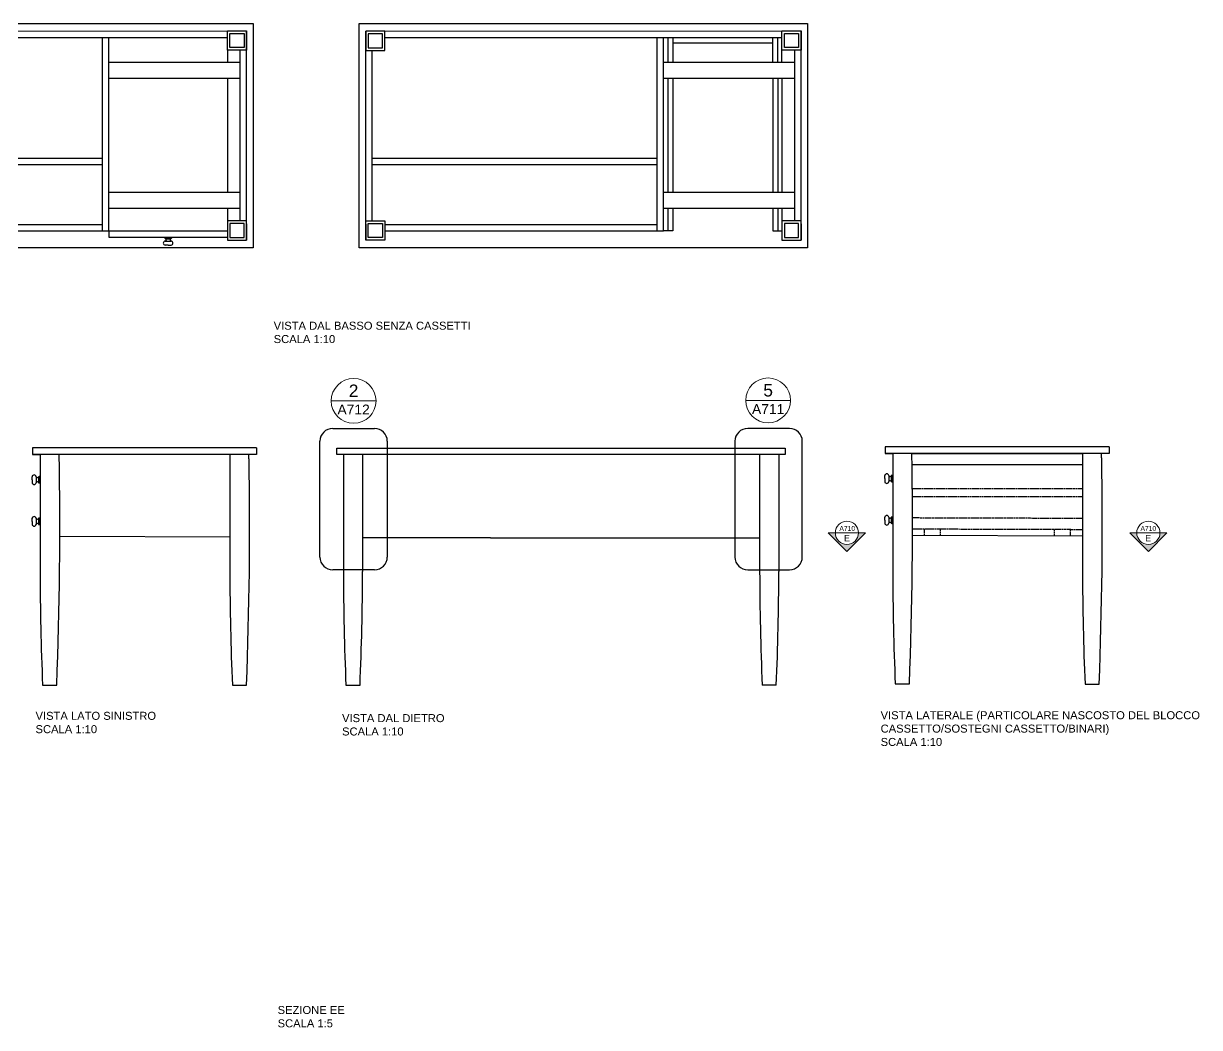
# Model space of a CAD drawing. Header units: millimetres. Extents: x -69 to 1786, y -423 to 412.
# Drawn here: x 470.3 to 837.6, y 75.7 to 389.1 of the extents above; entities that cross this region are included whole.
import ezdxf
from ezdxf.enums import TextEntityAlignment as Align

# ---------------------------------------------------------------- set-up
doc = ezdxf.new("R2010")
doc.units = ezdxf.units.MM
doc.header["$LTSCALE"] = 0.5
doc.linetypes.add('ACAD_ISO02W100', pattern=[15, 12, -3])
doc.layers.add('A-ANNO-SYMB', color=202, linetype='Continuous', lineweight=18)
for name, color, linetype in [('ALTRE LINEE', 70, 'Continuous'), ('CONTRONO SEZIONI', 26, 'Continuous'), ('SIMBOLI', 201, 'Continuous')]:
    doc.layers.add(name, color=color, linetype=linetype)
doc.styles.add('ARIAL', font='arial.ttf')
doc.styles.get("Standard").update_dxf_attribs({"font": 'arial.ttf'})

# ---------------------------------------------------------------- blocks, each defined once
blk = doc.blocks.new('SYMBOL')
at = {"layer": 'A-ANNO-SYMB', "linetype": 'Continuous', "lineweight": 20}
h = blk.add_hatch(color=256, dxfattribs=at)
h.dxf.hatch_style = 1
h.paths.add_polyline_path([(11.206, 4.948), (11.316, 4.948, -1), (11.678, 4.948), (11.788, 4.948), (11.497, 5.241)])
at = {"linetype": 'Continuous', "lineweight": 20}
blk.add_line((11.316, 4.948), (11.678, 4.948), dxfattribs=at)
at = {"layer": 'A-ANNO-SYMB', "linetype": 'Continuous', "lineweight": 20}
for p, q in [((11.206, 4.948), (11.497, 5.241)), ((11.788, 4.948), (11.497, 5.241)), ((11.316, 4.948), (11.206, 4.948)), ((11.678, 4.948), (11.788, 4.948))]:
    blk.add_line(p, q, dxfattribs=at)
blk.add_circle((11.497, 4.948), 0.181, dxfattribs=at)
for tag, p in [('TAVOLA', (11.497, 5.08)), ('SEZIONE', (11.497, 4.918))]:
    blk.add_attdef(tag, text='', height=0.1, dxfattribs=at).set_placement(p, align=Align.TOP_CENTER)
blk = doc.blocks.new('DETAGLI')
at = {"layer": 'A-ANNO-SYMB', "linetype": 'Continuous'}
blk.add_line((486.66, 356.17), (504.76, 356.17), dxfattribs=at)
blk.add_circle((495.71, 356.17), 9.05, dxfattribs=at)
for tag, p in [('TAVOLA', (495.71, 362.76)), ('SEZIONE', (495.71, 354.67))]:
    blk.add_attdef(tag, text='', height=5, dxfattribs=at).set_placement(p, align=Align.TOP_CENTER)

msp = doc.modelspace()

# ---------------------------------------------------------------- linework, layer by layer
at = {"layer": 'ALTRE LINEE'}
for p, q in [((401.99, 389.07), (541.99, 389.07)), ((409.99, 386.7), (533.99, 386.75)), ((539.99, 381.72), (539.99, 386.75)), ((541.99, 389.07), (541.99, 319.07)), ((575.19, 389.06), (715.19, 389.06)), ((575.19, 319.06), (575.19, 389.06)), ((575.19, 389.06), (575.19, 389.06)), ((575.19, 389.06), (575.19, 389.06)), ((577.19, 381.66), (577.19, 386.69)), ((583.19, 386.69), (707.19, 386.74)), ((713.19, 381.71), (713.19, 386.74)), ((715.19, 389.06), (715.19, 319.06)), ((409.99, 384.7), (533.99, 384.7)), ((494.99, 324.38), (494.99, 384.7)), ((496.99, 324.38), (496.99, 384.7)), ((583.19, 384.69), (707.19, 384.69)), ((668.19, 324.37), (668.19, 384.69)), ((670.19, 324.37), (670.19, 384.69)), ((671.49, 384.69), (671.49, 376.9)), ((673.09, 384.69), (673.09, 376.9)), ((673.09, 383.09), (704.29, 383.09)), ((704.29, 376.9), (704.29, 384.69)), ((705.89, 376.9), (705.89, 384.69)), ((533.99, 380.75), (533.99, 376.91)), ((537.99, 327.49), (537.99, 380.75)), ((539.99, 326.42), (539.99, 381.72)), ((577.19, 326.37), (577.19, 381.66)), ((579.19, 327.43), (579.19, 380.69)), ((707.19, 376.9), (707.19, 380.74)), ((711.19, 327.48), (711.19, 380.74)), ((713.19, 326.41), (713.19, 381.71)), ((537.99, 376.91), (496.99, 376.91)), ((711.19, 376.9), (670.19, 376.9)), ((537.99, 371.91), (496.99, 371.91)), ((533.99, 371.91), (533.99, 336.33)), ((711.19, 371.9), (670.19, 371.9)), ((671.49, 371.9), (671.49, 336.32)), ((673.09, 371.9), (673.09, 336.32)), ((704.29, 371.9), (704.29, 336.32)), ((705.89, 371.9), (705.89, 336.32)), ((707.19, 371.9), (707.19, 336.32)), ((405.99, 347.06), (494.99, 347.06)), ((579.19, 347.05), (668.19, 347.05)), ((405.99, 345.06), (494.99, 345.06)), ((579.19, 345.05), (668.19, 345.05)), ((537.99, 336.33), (496.99, 336.33)), ((711.19, 336.32), (670.19, 336.32)), ((537.99, 331.33), (496.99, 331.33)), ((533.99, 331.33), (533.99, 327.49)), ((711.19, 331.32), (670.19, 331.32)), ((671.49, 331.32), (671.49, 324.37)), ((673.09, 331.32), (673.09, 324.37)), ((704.29, 331.32), (704.29, 324.37)), ((705.89, 331.32), (705.89, 324.37)), ((707.19, 331.32), (707.19, 327.48)), ((409.99, 326.38), (494.99, 326.38)), ((409.99, 324.38), (494.99, 324.38)), ((494.99, 324.38), (496.99, 324.38)), ((496.99, 324.38), (533.99, 324.38)), ((496.99, 324.38), (496.99, 322.38)), ((539.99, 326.52), (539.99, 321.49)), ((577.19, 326.46), (577.19, 321.43)), ((583.19, 326.37), (668.19, 326.37)), ((583.19, 324.37), (668.19, 324.37)), ((668.19, 324.37), (670.19, 324.37)), ((713.19, 326.51), (713.19, 321.48)), ((496.99, 322.38), (533.99, 322.38)), ((514.49, 322.18), (514.49, 322.08)), ((516.49, 322.13), (514.49, 322.13)), ((514.55, 321.18), (516.42, 321.18)), ((515.49, 319.88), (514.55, 319.88)), ((514.69, 321.88), (516.29, 321.88)), ((514.87, 321.29), (514.87, 321.18)), ((515.49, 319.88), (516.42, 319.88)), ((516.1, 321.29), (516.1, 321.18)), ((516.49, 322.08), (516.49, 322.18)), ((516.49, 322.18), (516.49, 322.08)), ((541.99, 319.07), (401.99, 319.07)), ((715.19, 319.06), (575.19, 319.06)), ((543.11, 256.62), (473.11, 256.62)), ((473.11, 256.62), (473.11, 254.57)), ((543.11, 256.57), (473.11, 256.57)), ((543.11, 254.57), (473.11, 254.57)), ((473.11, 254.57), (475.49, 254.57)), ((475.49, 254.57), (475.49, 218.07)), ((534.74, 254.53), (534.74, 218.03)), ((540.74, 253.19), (540.74, 254.57)), ((543.11, 256.62), (543.11, 254.57)), ((568.21, 256.53), (708.21, 256.53)), ((568.21, 254.53), (568.21, 256.53)), ((708.21, 254.53), (568.21, 254.53)), ((570.21, 254.53), (570.21, 218.03)), ((576.21, 254.53), (576.21, 218.03)), ((700.21, 254.53), (700.21, 218.03)), ((700.21, 254.03), (700.21, 247.53)), ((706.21, 254.53), (706.21, 218.03)), ((708.21, 256.53), (708.21, 254.53)), ((708.21, 256.53), (708.21, 254.53)), ((708.21, 256.53), (708.21, 254.53)), ((809.4, 256.95), (739.4, 256.95)), ((739.4, 256.95), (739.4, 254.9)), ((809.4, 254.9), (739.4, 254.9)), ((739.4, 254.9), (741.77, 254.9)), ((741.77, 254.9), (741.77, 218.4)), ((747.77, 254.9), (801.02, 254.9)), ((801.02, 254.86), (801.02, 218.36)), ((807.02, 253.52), (807.02, 254.9)), ((809.4, 256.95), (809.4, 254.9)), ((472.99, 246.67), (472.99, 247.61)), ((472.99, 246.67), (472.99, 245.73)), ((474.29, 247.61), (474.29, 245.73)), ((474.4, 247.28), (474.29, 247.28)), ((474.4, 246.05), (474.29, 246.05)), ((474.99, 247.47), (474.99, 245.87)), ((475.29, 247.67), (475.19, 247.67)), ((475.24, 245.67), (475.24, 247.67)), ((475.49, 247.47), (475.49, 245.87)), ((739.27, 247), (739.27, 247.94)), ((739.27, 247), (739.27, 246.06)), ((740.57, 247.94), (740.57, 246.06)), ((740.69, 247.61), (740.57, 247.61)), ((740.69, 246.38), (740.57, 246.38)), ((741.27, 247.8), (741.27, 246.2)), ((741.57, 248), (741.47, 248)), ((741.52, 246), (741.52, 248)), ((741.77, 247.8), (741.77, 246.2)), ((475.19, 245.67), (475.29, 245.67)), ((475.29, 245.67), (475.19, 245.67)), ((741.47, 246), (741.57, 246)), ((741.57, 246), (741.47, 246)), ((472.99, 233.67), (472.99, 234.61)), ((472.99, 233.67), (472.99, 232.73)), ((474.29, 234.61), (474.29, 232.73)), ((474.4, 234.28), (474.29, 234.28)), ((474.4, 233.05), (474.29, 233.05)), ((474.99, 234.47), (474.99, 232.87)), ((475.29, 234.67), (475.19, 234.67)), ((475.19, 232.67), (475.29, 232.67)), ((475.29, 232.67), (475.19, 232.67)), ((475.24, 232.67), (475.24, 234.67)), ((739.27, 234), (739.27, 234.94)), ((739.27, 234), (739.27, 233.06)), ((740.57, 234.94), (740.57, 233.06)), ((740.69, 234.61), (740.57, 234.61)), ((740.69, 233.38), (740.57, 233.38)), ((741.27, 234.8), (741.27, 233.2)), ((741.57, 235), (741.47, 235)), ((741.47, 233), (741.57, 233)), ((741.57, 233), (741.47, 233)), ((741.52, 233), (741.52, 235)), ((534.84, 228.73), (481.67, 228.89)), ((616.21, 228.53), (576.21, 228.53)), ((616.21, 228.53), (700.21, 228.53)), ((801.12, 229.06), (747.95, 229.22)), ((476.29, 182.57), (480.69, 182.57)), ((535.54, 182.53), (539.94, 182.53)), ((571.01, 182.53), (575.41, 182.53)), ((705.41, 182.53), (701.01, 182.53)), ((742.57, 182.9), (746.97, 182.9)), ((801.82, 182.86), (806.22, 182.86))]:
    msp.add_line(p, q, dxfattribs=at)
at = {"layer": 'ALTRE LINEE', "lineweight": -3}
for p, q in [((673.09, 324.37), (670.19, 324.37)), ((704.29, 324.37), (707.19, 324.37))]:
    msp.add_line(p, q, dxfattribs=at)
at = {"layer": 'ALTRE LINEE', "linetype": 'ACAD_ISO02W100', "ltscale": 0.1}
for p, q in [((747.77, 251.4), (801.02, 251.4)), ((747.82, 251.4), (801.08, 251.4)), ((747.82, 243.9), (801.08, 243.9)), ((747.82, 241.4), (801.08, 241.4)), ((801.14, 234.56), (747.96, 234.72)), ((801.13, 231.06), (747.95, 231.22)), ((751.66, 229.21), (751.66, 231.21)), ((756.66, 229.2), (756.66, 231.2)), ((792.24, 229.09), (792.24, 231.09)), ((797.24, 229.07), (797.24, 231.07))]:
    msp.add_line(p, q, dxfattribs=at)
at = {"layer": 'ALTRE LINEE'}
for points in [[(539.99, 380.75), (533.99, 380.75), (533.99, 386.75), (539.99, 386.75), (539.99, 380.75)], [(577.19, 380.69), (583.19, 380.69), (583.19, 386.69), (577.19, 386.69), (577.19, 380.69)], [(713.19, 380.74), (707.19, 380.74), (707.19, 386.74), (713.19, 386.74), (713.19, 380.74)], [(539.99, 327.49), (533.99, 327.49), (533.99, 321.49), (539.99, 321.49), (539.99, 327.49)], [(577.19, 327.43), (583.19, 327.43), (583.19, 321.43), (577.19, 321.43), (577.19, 327.43)], [(713.19, 327.48), (707.19, 327.48), (707.19, 321.48), (713.19, 321.48), (713.19, 327.48)]]:
    msp.add_lwpolyline(points, dxfattribs=at)
for points in [[(539.19, 381.55), (534.79, 381.55), (534.79, 385.95), (539.19, 385.95)], [(577.99, 381.49), (582.39, 381.49), (582.39, 385.89), (577.99, 385.89)], [(712.39, 381.54), (707.99, 381.54), (707.99, 385.94), (712.39, 385.94)], [(539.19, 326.69), (534.79, 326.69), (534.79, 322.29), (539.19, 322.29)], [(577.99, 326.63), (582.39, 326.63), (582.39, 322.23), (577.99, 322.23)], [(712.39, 326.68), (707.99, 326.68), (707.99, 322.28), (712.39, 322.28)]]:
    msp.add_lwpolyline(points, close=True, dxfattribs=at)
for centre, radius, start, end in [((514.64, 320.53), 0.657, 98.1712, 261.8288), ((514.69, 322.18), 0.2, 90, 180), ((514.69, 322.08), 0.2, 180, 270), ((514.56, 321.69), 0.2, 28.9875, 72.0104), ((513.8, 321.27), 1.07, 358.9617, 28.9875), ((517.17, 321.27), 1.07, 151.0125, 181.0383), ((516.41, 321.69), 0.2, 107.9896, 151.0125), ((516.29, 322.18), 0.2, 0, 90), ((516.29, 322.08), 0.2, 270, 0), ((516.33, 320.53), 0.657, 278.1712, 81.8288), ((-799.34, 232.8), 1281.01, 357.75293, 0.97389), ((-533.06, 233.13), 1281.01, 357.75293, 0.97389), ((-445.33, 232.36), 1252.54, 357.73496, 0.96761), ((-711.61, 232.03), 1252.54, 357.73496, 0.96761), ((473.64, 247.51), 0.657, 8.1712, 171.8288), ((474.39, 248.35), 1.07, 268.9617, 298.9875), ((474.39, 244.98), 1.07, 61.0125, 91.0383), ((474.81, 247.59), 0.2, 298.9875, 342.0104), ((475.19, 247.47), 0.2, 90, 180), ((475.29, 247.47), 0.2, 0, 90), ((739.92, 247.84), 0.657, 8.1712, 171.8288), ((739.92, 246.16), 0.657, 188.1712, 351.8288), ((740.67, 248.68), 1.07, 268.9617, 298.9875), ((740.67, 245.31), 1.07, 61.0125, 91.0383), ((741.09, 247.92), 0.2, 298.9875, 342.0104), ((741.09, 246.08), 0.2, 17.9896, 61.0125), ((741.47, 247.8), 0.2, 90, 180), ((741.47, 246.2), 0.2, 180, 270), ((741.57, 247.8), 0.2, 0, 90), ((741.57, 246.2), 0.2, 270, 0), ((473.64, 245.83), 0.657, 188.1712, 351.8288), ((474.81, 245.75), 0.2, 17.9896, 61.0125), ((475.19, 245.87), 0.2, 180, 270), ((475.29, 245.87), 0.2, 270, 0), ((473.64, 234.51), 0.657, 8.1712, 171.8288), ((739.92, 234.84), 0.657, 8.1712, 171.8288), ((473.64, 232.83), 0.657, 188.1712, 351.8288), ((474.39, 235.35), 1.07, 268.9617, 298.9875), ((474.39, 231.98), 1.07, 61.0125, 91.0383), ((474.81, 234.59), 0.2, 298.9875, 342.0104), ((474.81, 232.75), 0.2, 17.9896, 61.0125), ((475.19, 234.47), 0.2, 90, 180), ((475.19, 232.87), 0.2, 180, 270), ((475.29, 234.47), 0.2, 0, 90), ((475.29, 232.87), 0.2, 270, 0), ((739.92, 233.16), 0.657, 188.1712, 351.8288), ((740.67, 235.68), 1.07, 268.9617, 298.9875), ((740.67, 232.31), 1.07, 61.0125, 91.0383), ((741.09, 234.92), 0.2, 298.9875, 342.0104), ((741.09, 233.08), 0.2, 17.9896, 61.0125), ((741.47, 234.8), 0.2, 90, 180), ((741.47, 233.2), 0.2, 180, 270), ((741.57, 234.8), 0.2, 0, 90), ((741.57, 233.2), 0.2, 270, 0), ((1371.04, 220.49), 895.56, 180.15499, 182.42692), ((1430.3, 220.45), 895.56, 180.15499, 182.42692), ((1465.77, 220.45), 895.56, 180.15499, 182.42692), ((-319.34, 220.45), 895.56, 357.57308, 359.84501), ((1595.77, 220.45), 895.56, 180.15499, 182.42692), ((-189.34, 220.45), 895.56, 357.57308, 359.84501), ((1637.32, 220.82), 895.56, 180.15499, 182.42692), ((1696.58, 220.78), 895.56, 180.15499, 182.42692)]:
    msp.add_arc(centre, radius, start, end, dxfattribs=at)
at = {"layer": 'CONTRONO SEZIONI', "lineweight": -3}
for points in [[(566.89, 262.68), (579.92, 262.68)], [(709.53, 262.68), (696.5, 262.68)], [(562.89, 222.53), (562.89, 258.68)], [(583.92, 258.68), (583.92, 222.53)], [(692.5, 258.68), (692.5, 222.53)], [(713.53, 222.53), (713.53, 258.68)], [(579.92, 218.53), (566.89, 218.53)], [(696.5, 218.53), (709.53, 218.53)]]:
    msp.add_lwpolyline(points, dxfattribs=at)
for centre, start, end in [((566.89, 258.68), 90, 180), ((579.92, 258.68), 0, 90), ((696.5, 258.68), 90, 180), ((709.53, 258.68), 0, 90), ((566.89, 222.53), 180, 270), ((579.92, 222.53), 270, 0), ((696.5, 222.53), 180, 270), ((709.53, 222.53), 270, 0)]:
    msp.add_arc(centre, 4, start, end, dxfattribs=at)

# ---------------------------------------------------------------- block references
at = {"layer": 'SIMBOLI'}
ref = msp.add_blockref('DETAGLI', (190.02, -4.19), dxfattribs=dict(at, xscale=0.773406372680754, yscale=0.773406372680754, zscale=0.773406372680754))
ref.add_attrib('SEZIONE', 'A712', dxfattribs={"layer": 'A-ANNO-SYMB', "linetype": 'Continuous', "height": 3.094, "style": 'ARIAL'}).set_placement((573.41, 270.12), align=Align.TOP_CENTER)
ref.add_attrib('TAVOLA', '2', dxfattribs={"layer": 'A-ANNO-SYMB', "linetype": 'Continuous', "height": 3.87, "style": 'ARIAL'}).set_placement((573.41, 276.38), align=Align.TOP_CENTER)
ref = msp.add_blockref('DETAGLI', (319.47, -4.04), dxfattribs=dict(at, xscale=0.7734063726807593, yscale=0.7734063726807593, zscale=0.7734063726807593))
ref.add_attrib('SEZIONE', 'A711', dxfattribs={"layer": 'A-ANNO-SYMB', "linetype": 'Continuous', "height": 3.094, "style": 'ARIAL'}).set_placement((702.86, 270.26), align=Align.TOP_CENTER)
ref.add_attrib('TAVOLA', '5', dxfattribs={"layer": 'A-ANNO-SYMB', "linetype": 'Continuous', "height": 3.87, "style": 'ARIAL'}).set_placement((702.86, 276.52), align=Align.TOP_CENTER)
at = {"layer": 'SIMBOLI', "linetype": 'Continuous', "lineweight": 20}
ref = msp.add_blockref('SYMBOL', (957.41, 329.04), dxfattribs=dict(at, xscale=20, yscale=20, zscale=20, rotation=179.9999999999986))
ref.add_attrib('SEZIONE', 'E', dxfattribs={"layer": '0', "linetype": 'Continuous', "lineweight": 20, "height": 2, "style": 'ARIAL'}).set_placement((727.47, 229.44), align=Align.TOP_CENTER)
ref.add_attrib('TAVOLA', 'A710', dxfattribs={"layer": '0', "linetype": 'Continuous', "lineweight": 20, "height": 1.5, "style": 'ARIAL'}).set_placement((727.57, 232.2), align=Align.TOP_CENTER)
ref = msp.add_blockref('SYMBOL', (591.66, 329.04), dxfattribs=dict(at, xscale=-20, yscale=20, zscale=20, rotation=180))
ref.add_attrib('SEZIONE', 'E', dxfattribs={"layer": '0', "linetype": 'Continuous', "lineweight": 20, "height": 2, "style": 'ARIAL'}).set_placement((821.53, 229.44), align=Align.TOP_CENTER)
ref.add_attrib('TAVOLA', 'A710', dxfattribs={"layer": '0', "linetype": 'Continuous', "lineweight": 20, "height": 1.5, "style": 'ARIAL'}).set_placement((821.6, 232.2), align=Align.TOP_CENTER)

# ---------------------------------------------------------------- texts
at = {"layer": 'ALTRE LINEE', "lineweight": -3, "char_height": 2.5, "attachment_point": 1}
for s, width, heights, insert in [('VISTA DAL BASSO SENZA CASSETTI\\PSCALA 1:10', 139.5577, [9.11], (548.45, 295.99)), ('VISTA LATO SINISTRO\\PSCALA 1:10', 73.0321, [9.02], (474.08, 174.21)), ('VISTA DAL DIETRO \\PSCALA 1:10', 71.0863, [12.7], (569.8, 173.49)), ('VISTA LATERALE (PARTICOLARE NASCOSTO DEL BLOCCO CASSETTO/SOSTEGNI CASSETTO/BINARI)\\PSCALA 1:10', 119.927, [18.2], (737.99, 174.39)), ('SEZIONE EE\\PSCALA 1:5', 70.6652, [12.23], (549.68, 82.38))]:
    msp.add_mtext_dynamic_manual_height_columns(s, width=width, gutter_width=12.5, heights=heights, dxfattribs=dict(at, insert=insert))

doc.saveas('drawing.dxf')
